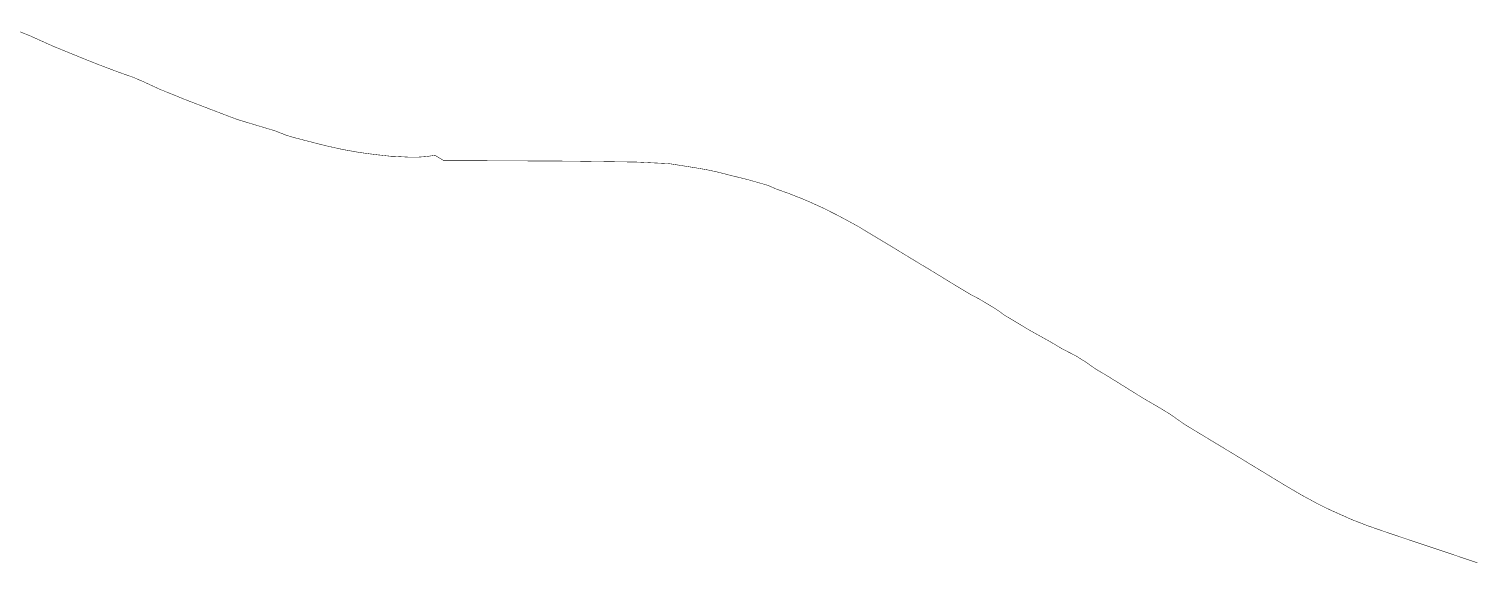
# Model space of a CAD drawing. Header units: metres. Extents: x 441395 to 476894, y 2561381 to 2578972.
# Drawn here: x 459144 to 468019, y 2564806 to 2568081 of the extents above; entities that cross this region are included whole.
import ezdxf

# ---------------------------------------------------------------- set-up
doc = ezdxf.new("R2010")
doc.units = ezdxf.units.M
doc.header["$LTSCALE"] = 8
doc.layers.add('A_MAIN_PIPE', color=5, linetype='Continuous')

msp = doc.modelspace()

# ---------------------------------------------------------------- linework, layer by layer
at = {"layer": 'A_MAIN_PIPE', "color": 5, "const_width": 3}
for points in [[(459910.8, 2567727.9), (459845.9, 2567758.1), (459822.6, 2567767.6), (459803.1, 2567776.9), (459779.9, 2567786.2), (459693.1, 2567816.5), (459564.3, 2567865.2), (459553.2, 2567869.6), (459542, 2567874.1), (459540.4, 2567874.7), (459529.2, 2567879.2), (459518.1, 2567883.6), (459508.3, 2567887.5), (459497.1, 2567891.9), (459486, 2567896.4), (459484.9, 2567896.8), (459454.7, 2567909.3), (459425.5, 2567921.2), (459395.7, 2567933.3), (459381.2, 2567939.2), (459366.2, 2567945.3), (459351.8, 2567951.2), (459336.9, 2567957.3), (459322.4, 2567963.4), (459307.7, 2567969.2), (459293, 2567975.2), (459149.1, 2568040), (459049.9, 2568079.9)], [(460250.1, 2567591.5), (460119.3, 2567641.6), (460108.1, 2567646), (460097.1, 2567650.2), (460088.6, 2567653.7), (460077.5, 2567658.3), (460066.5, 2567662.9), (460055.4, 2567667.4), (460041.7, 2567673.3), (460026.4, 2567679.2), (460004.8, 2567688), (459977.4, 2567699), (459946, 2567711.6), (459910.8, 2567727.9)], [(461356.7, 2567301.1), (461316.9, 2567305.7), (461291.6, 2567308.3), (461255.3, 2567312.6), (461237.2, 2567315), (461220.2, 2567317.3), (461172.8, 2567323.6), (461171.7, 2567323.8), (461125.3, 2567331.9), (461090.8, 2567338), (461044.1, 2567347.2), (461039.3, 2567348.3), (460997.8, 2567357.8), (460962.8, 2567365.7), (460928.1, 2567374.2), (460870.2, 2567389.4), (460835.6, 2567398.2), (460788.4, 2567410.5), (460754.6, 2567419.6), (460721.6, 2567429.9), (460687.9, 2567442.9), (460653.4, 2567456.6), (460430.7, 2567523.2), (460394.5, 2567536.2), (460250.1, 2567591.5)], [(461688.2, 2567273.8), (461633.8, 2567306.5), (461592.7, 2567300.3), (461575.9, 2567298.3), (461540.1, 2567295.8), (461516.9, 2567294.6), (461493.9, 2567294.7), (461469.6, 2567295.4), (461433.8, 2567297.3), (461398.3, 2567299.2), (461382.7, 2567300.3), (461369.4, 2567299.9), (461356.7, 2567301.1)], [(464321.9, 2566814.3), (464321.3, 2566814.7), (464311, 2566820.9), (464300.7, 2566827.1), (464290.4, 2566833.3), (464280.2, 2566839.4), (464269.9, 2566845.6), (464259.6, 2566851.8), (464249.3, 2566858), (464239, 2566864.2), (464228.7, 2566870.4), (464223.4, 2566873.6), (464157.7, 2566909.4), (464152.7, 2566912.1), (464142, 2566917.7), (464131.4, 2566923.3), (464120.8, 2566928.9), (464110.2, 2566934.5), (464099.6, 2566940.1), (464088.9, 2566945.8), (464081.7, 2566949.4), (464071, 2566954.7), (464060.3, 2566960.1), (464049.6, 2566965.5), (464038.9, 2566970.9), (464028.1, 2566976.3), (464017.2, 2566981.8), (464008, 2566986), (463997.1, 2566990.9), (463986.2, 2566995.9), (463975.2, 2567000.9), (463964.3, 2567005.8), (463953.4, 2567010.8), (463942.4, 2567015.8), (463940.6, 2567016.6), (463929.7, 2567021.4), (463918.7, 2567026.2), (463907.7, 2567031.1), (463896.5, 2567036), (463895.9, 2567036.2), (463884.7, 2567040.5), (463873.5, 2567044.9), (463869.2, 2567046.5), (463858, 2567050.9), (463846.9, 2567055.2), (463835.9, 2567059.6), (463824.7, 2567064.1), (463813.6, 2567068.6), (463802.2, 2567073.1), (463800.9, 2567073.6), (463789.6, 2567077.6), (463786.7, 2567078.6), (463778.3, 2567081.6), (463767, 2567085.6), (463755.6, 2567089.6), (463744.3, 2567093.6), (463740.3, 2567095), (463728.9, 2567098.9), (463728.9, 2567098.9), (463676.1, 2567122.1), (463557, 2567156.1), (463429.3, 2567187.8), (463364.8, 2567204.4), (463299, 2567218.4), (463234.8, 2567229.3), (463233.9, 2567229.6), (463069.5, 2567255.4), (462870.9, 2567265), (462470.8, 2567270.7), (462382.5, 2567271.2), (461986.9, 2567272.9), (461789.8, 2567273.9), (461728.4, 2567273.5), (461688.2, 2567273.8)], [(464507.2, 2566702.2), (464506.7, 2566702.5), (464496.5, 2566708.8), (464486.3, 2566715.1), (464476, 2566721.4), (464465.8, 2566727.6), (464455.6, 2566733.9), (464445.4, 2566740.2), (464435.1, 2566746.5), (464433.4, 2566747.5), (464423.1, 2566753.7), (464412.8, 2566759.8), (464402.6, 2566766), (464392.3, 2566772.1), (464382, 2566778.3), (464371.7, 2566784.5), (464369.6, 2566785.7), (464359.3, 2566791.9), (464349, 2566798), (464346.2, 2566799.7), (464345.7, 2566800), (464335.4, 2566806.2), (464331.6, 2566808.5), (464321.9, 2566814.3)], [(464710.9, 2566579.1), (464705.2, 2566582.6), (464695, 2566588.9), (464684.8, 2566595.1), (464674.5, 2566601.5), (464670.9, 2566603.6), (464660.6, 2566609.8), (464650.3, 2566616), (464640, 2566622.1), (464629.7, 2566628.3), (464619.4, 2566634.4), (464609.1, 2566640.6), (464598.8, 2566646.8), (464590.7, 2566651.7), (464580.4, 2566657.9), (464570.2, 2566664.1), (464559.9, 2566670.3), (464549.6, 2566676.5), (464539.3, 2566682.7), (464529.1, 2566688.9), (464518.8, 2566695.1), (464516.9, 2566696.2), (464507.2, 2566702.2)], [(465821.4, 2565913.7), (465807.6, 2565922.3), (465765.2, 2565948.6), (465679.4, 2565999.6), (465633, 2566033.4), (465564.7, 2566076.4), (465479.1, 2566120.3), (465403.8, 2566165.1), (465281.1, 2566233.2), (465274.3, 2566237.3), (465248.9, 2566252.6), (465204, 2566279.7), (465167.8, 2566301.5), (465136.5, 2566320), (465128.5, 2566324.9), (465076, 2566362.4), (464972.7, 2566424.9), (464919.2, 2566452.7), (464916.1, 2566454.5), (464905.8, 2566460.7), (464895.5, 2566466.9), (464885.2, 2566473), (464874.9, 2566479.2), (464864.6, 2566485.3), (464854.3, 2566491.5), (464845.1, 2566497.1), (464834.8, 2566503.3), (464824.6, 2566509.5), (464814.3, 2566515.7), (464804.1, 2566521.9), (464793.8, 2566528.1), (464787, 2566532.3), (464776.8, 2566538.6), (464766.6, 2566544.9), (464756.4, 2566551.2), (464746.1, 2566557.4), (464735.9, 2566563.7), (464725.7, 2566570), (464715.5, 2566576.3), (464710.9, 2566579.1)], [(468026.6, 2564807.1), (468015.2, 2564810.9), (468003.8, 2564814.7), (467993.4, 2564818.2), (467982, 2564822), (467970.7, 2564825.9), (467959.3, 2564829.7), (467947.9, 2564833.6), (467936.6, 2564837.4), (467932.9, 2564838.7), (467921.5, 2564842.5), (467910.2, 2564846.4), (467898.8, 2564850.2), (467887.5, 2564854.1), (467876.1, 2564858), (467872.9, 2564859.1), (467864.7, 2564861.8), (467853.4, 2564865.7), (467842, 2564869.6), (467830.6, 2564873.4), (467823.5, 2564875.8), (467812.1, 2564879.6), (467800.7, 2564883.4), (467789.4, 2564887.2), (467778, 2564891), (467766.6, 2564894.8), (467755.2, 2564898.6), (467743.8, 2564902.4), (467732.4, 2564906.2), (467726.5, 2564908.2), (467715.1, 2564911.9), (467703.7, 2564915.7), (467692.4, 2564919.5), (467681, 2564923.3), (467669.6, 2564927.1), (467658.2, 2564930.8), (467651.4, 2564933.1), (467640, 2564937), (467628.6, 2564940.8), (467617.3, 2564944.6), (467615.1, 2564945.3), (467603.8, 2564949.2), (467592.4, 2564953), (467581, 2564956.8), (467569.7, 2564960.6), (467558.3, 2564964.5), (467551.7, 2564966.7), (467540.4, 2564970.6), (467529, 2564974.4), (467517.6, 2564978.3), (467506.3, 2564982.2), (467494.9, 2564986), (467483.6, 2564989.9), (467472.2, 2564993.7), (467465.3, 2564996.1), (467453.9, 2565000), (467442.6, 2565003.8), (467431.2, 2565007.7), (467419.8, 2565011.6), (467408.5, 2565015.4), (467400.4, 2565018.3), (467389.1, 2565022.2), (467377.7, 2565026.2), (467366.4, 2565030.1), (467355.3, 2565034), (467349.3, 2565036.4), (467338.1, 2565040.7), (467326.9, 2565045), (467315.7, 2565049.4), (467304.5, 2565053.7), (467293.3, 2565058), (467282.1, 2565062.3), (467270.9, 2565066.7), (467260, 2565070.9), (467252.6, 2565074.2), (467241.6, 2565079.1), (467230.6, 2565083.9), (467219.7, 2565088.8), (467208.7, 2565093.7), (467197.8, 2565098.6), (467186.8, 2565103.5), (467175.8, 2565108.3), (467164.9, 2565113.2), (467153.9, 2565118.1), (467142.9, 2565123), (467132.1, 2565127.8), (467123.9, 2565131.7), (467113.1, 2565136.9), (467102.3, 2565142.1), (467091.4, 2565147.3), (467080.7, 2565152.5), (467077.5, 2565154.1), (467066.8, 2565159.5), (467056.1, 2565164.9), (467045.5, 2565170.3), (467042.2, 2565172), (467031.7, 2565177.7), (467021.1, 2565183.4), (467010.6, 2565189.2), (467000, 2565194.9), (466989.5, 2565200.6), (466978.9, 2565206.3), (466968.4, 2565212), (466959.9, 2565216.6), (466949.6, 2565222.2), (466946.1, 2565224.2), (466935.8, 2565230.3), (466925.4, 2565236.3), (466915.1, 2565242.4), (466904.7, 2565248.5), (466894.4, 2565254.6), (466884.1, 2565260.7), (466873.7, 2565266.7), (466863.4, 2565272.8), (466853, 2565278.9), (466842.8, 2565284.9), (466834.6, 2565289.9), (466824.3, 2565296.1), (466814.1, 2565302.4), (466803.8, 2565308.6), (466793.6, 2565314.8), (466783.3, 2565321.1), (466773.1, 2565327.3), (466762.8, 2565333.6), (466752.6, 2565339.8), (466742.3, 2565346), (466732.1, 2565352.3), (466721.8, 2565358.5), (466711.6, 2565364.7), (466701.3, 2565371), (466691.1, 2565377.2), (466680.8, 2565383.4), (466670.6, 2565389.7), (466660.3, 2565395.9), (466650.1, 2565402.2), (466639.8, 2565408.4), (466636.5, 2565410.4), (466626.2, 2565416.7), (466616, 2565422.9), (466605.7, 2565429.2), (466595.5, 2565435.4), (466587.7, 2565440.2), (466577.4, 2565446.4), (466567.2, 2565452.7), (466556.9, 2565458.9), (466546.7, 2565465.2), (466536.4, 2565471.4), (466526.2, 2565477.7), (466515.9, 2565483.9), (466505.7, 2565490.2), (466495.4, 2565496.4), (466486.1, 2565502), (466475.9, 2565508.2), (466465.6, 2565514.4), (466455.3, 2565520.6), (466445, 2565526.8), (466434.7, 2565533), (466424.5, 2565539.2), (466414.2, 2565545.4), (466403.9, 2565551.6), (466393.6, 2565557.7), (466383.3, 2565563.9), (466373.1, 2565570.1), (466362.8, 2565576.3), (466352.5, 2565582.5), (466345.1, 2565587), (466334.9, 2565593.2), (466324.6, 2565599.4), (466314.4, 2565605.6), (466304.1, 2565611.9), (466293.9, 2565618.1), (466283.6, 2565624.3), (466273.3, 2565630.5), (466263.1, 2565636.8), (466252.8, 2565643), (466242.6, 2565649.2), (466232.3, 2565655.5), (466229.3, 2565657.3), (466142.7, 2565718.5), (466117.5, 2565733.8), (466081, 2565756.2), (465970.9, 2565820.4), (465821.4, 2565913.7)]]:
    msp.add_lwpolyline(points, dxfattribs=at)

doc.saveas('drawing.dxf')
